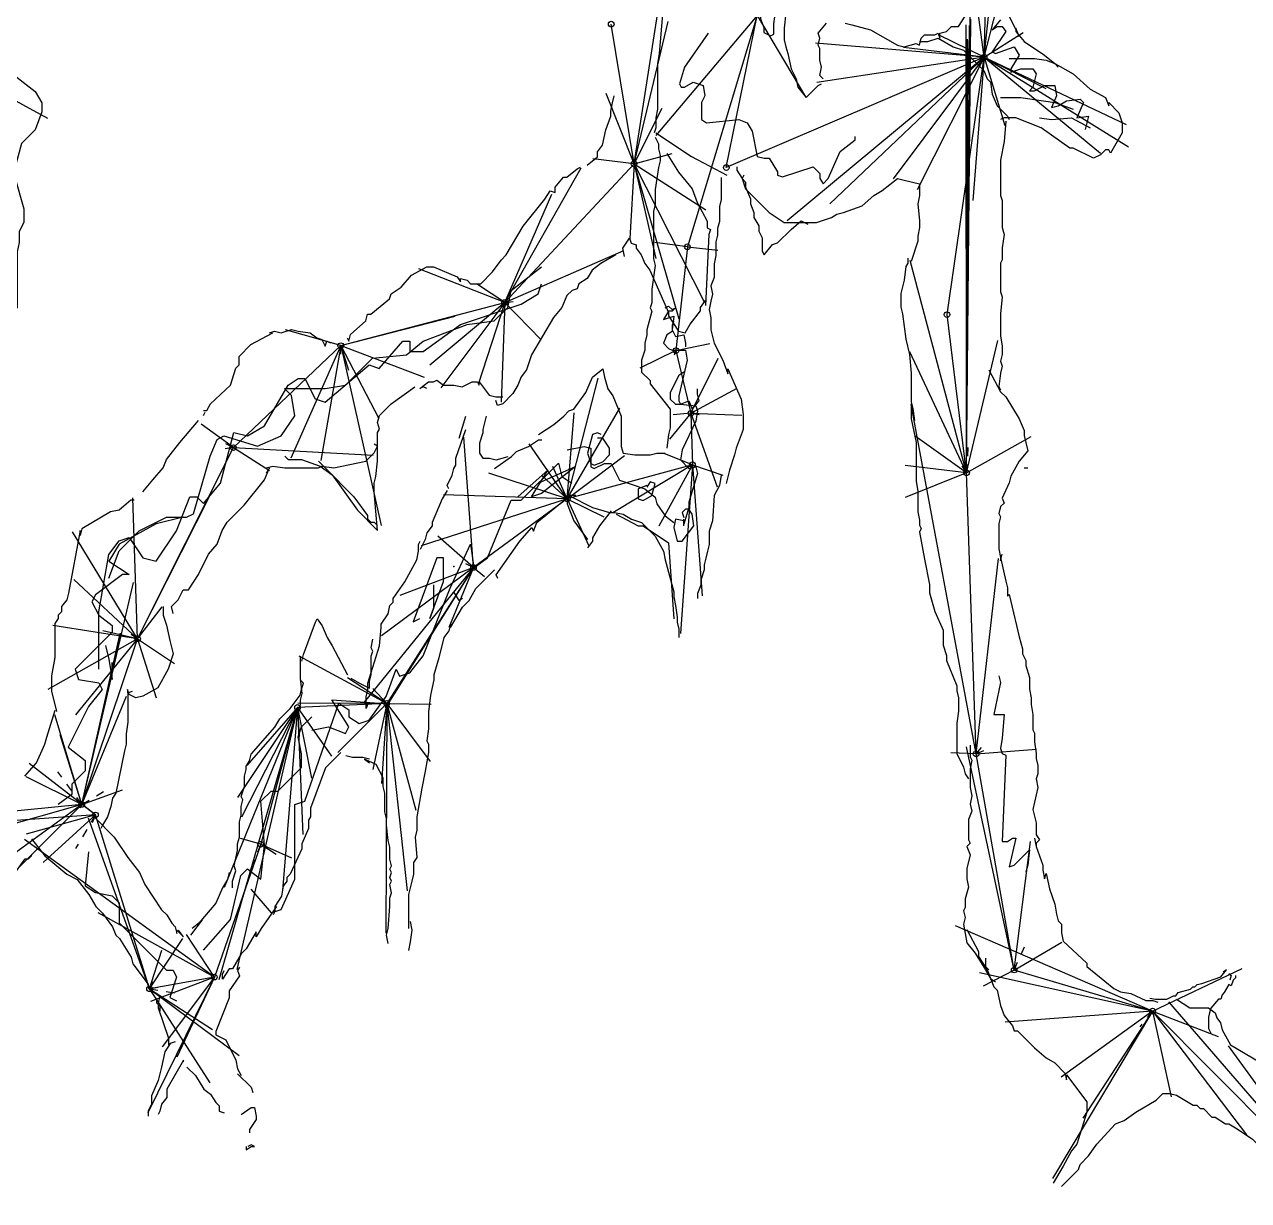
# Model space of a CAD drawing. Header units: millimetres. Extents: x -279 to 9, y -50 to 310.
# Drawn here: x -164.02 to -120.56, y 166.82 to 208.55 of the extents above; entities that cross this region are included whole.
import ezdxf

# ---------------------------------------------------------------- set-up
doc = ezdxf.new("R2010")
doc.units = ezdxf.units.MM
doc.linetypes.add('DASH', pattern=[0.6, 0.3, -0.3])

msp = doc.modelspace()

# ---------------------------------------------------------------- linework, layer by layer
at = {"layer": 'Shots', "color": 1}
for p, q in [((-138.012, 208.866), (-140.484, 200.66)), ((-139.102, 203.47), (-138.012, 208.866)), ((-142.378, 203.6), (-143.188, 208.56)), ((-129.95, 207.386), (-139.102, 203.47)), ((-131.268, 198.252), (-129.95, 207.386)), ((-146.97, 198.68), (-142.378, 203.6)), ((-140.484, 200.66), (-140.89, 196.974)), ((-152.788, 197.152), (-146.97, 198.68)), ((-130.574, 192.636), (-131.268, 198.252)), ((-156.602, 193.532), (-152.788, 197.152)), ((-140.89, 196.974), (-140.358, 194.75)), ((-140.358, 194.75), (-140.306, 192.924)), ((-160, 186.75), (-156.602, 193.532)), ((-140.306, 192.924), (-144.75, 191.714)), ((-130.234, 182.662), (-130.574, 192.636)), ((-144.75, 191.714), (-148.078, 189.282)), ((-148.078, 189.282), (-151.158, 184.456)), ((-161.984, 180.872), (-160, 186.75)), ((-154.326, 184.316), (-155.632, 179.46)), ((-151.158, 184.456), (-154.326, 184.316)), ((-128.884, 174.996), (-130.234, 182.662)), ((-161.984, 180.872), (-166.528, 180.426)), ((-161.984, 180.872), (-161.984, 180.872)), ((-161.5, 180.498), (-161.984, 180.872)), ((-159.58, 174.332), (-161.5, 180.498)), ((-155.632, 179.46), (-157.278, 174.746)), ((-157.278, 174.746), (-159.58, 174.332)), ((-123.97, 173.54), (-128.884, 174.996)), ((-117.304, 166.818), (-123.97, 173.54))]:
    msp.add_line(p, q, dxfattribs=at)
for centre in [(-143.188, 208.56), (-129.95, 207.386), (-142.378, 203.6), (-139.102, 203.47), (-140.484, 200.66), (-146.97, 198.68), (-131.268, 198.252), (-152.788, 197.152), (-140.89, 196.974), (-140.358, 194.75), (-156.602, 193.532), (-140.306, 192.924), (-130.574, 192.636), (-144.75, 191.714), (-148.078, 189.282), (-160, 186.75), (-154.326, 184.316), (-151.158, 184.456), (-130.234, 182.662), (-161.984, 180.872), (-161.984, 180.872), (-161.5, 180.498), (-155.632, 179.46), (-157.278, 174.746), (-128.884, 174.996), (-159.58, 174.332), (-123.97, 173.54)]:
    msp.add_circle(centre, 0.1, dxfattribs=at)
at = {"layer": 'Sketch', "color": 0}
for points in [[(-137.832, 210.186), (-137.832, 210.306), (-137.952, 209.886), (-137.892, 209.766), (-137.952, 209.346), (-137.892, 208.926), (-137.892, 208.746), (-137.772, 208.446), (-137.772, 208.266), (-137.532, 208.146), (-137.412, 208.206), (-137.412, 208.566), (-137.352, 208.986), (-137.352, 209.466), (-137.292, 209.826), (-137.352, 210.066), (-137.412, 210.786), (-137.652, 210.726), (-137.832, 210.546), (-137.892, 210.306), (-137.892, 209.886), (-137.952, 209.586), (-137.952, 209.646), (-137.892, 209.826)], [(-141.304, 209.258), (-141.364, 208.898), (-141.484, 207.518), (-141.544, 207.158), (-141.544, 205.538), (-141.604, 205.238), (-141.604, 204.878), (-141.664, 204.698)], [(-136.984, 208.958), (-137.044, 208.418), (-137.044, 207.998), (-136.984, 207.758), (-136.924, 207.518), (-136.804, 206.978), (-136.624, 206.618), (-136.564, 206.318), (-136.264, 205.958), (-135.844, 206.378), (-135.724, 206.438)], [(-135.664, 206.618), (-135.784, 206.738), (-135.724, 207.038), (-135.784, 207.278), (-135.784, 207.698), (-135.844, 207.818), (-135.784, 208.058), (-135.844, 208.238), (-135.544, 208.598)], [(-134.884, 208.598), (-134.644, 208.538), (-133.984, 208.358), (-133.024, 207.818), (-132.784, 207.758), (-132.364, 207.878), (-132.244, 207.818), (-132.184, 208.058), (-132.064, 208.178), (-131.704, 208.178), (-131.584, 208.238), (-131.524, 208.058), (-131.524, 208.238), (-131.284, 208.298), (-131.104, 208.478), (-130.864, 208.478), (-130.624, 208.838)], [(-129.064, 208.838), (-128.704, 208.118), (-128.824, 208.418)], [(-128.824, 208.418), (-128.824, 208.298), (-128.524, 207.938), (-127.804, 207.458), (-127.444, 207.158), (-126.784, 206.798), (-126.184, 206.258), (-125.644, 205.958), (-125.524, 205.658), (-125.524, 205.778), (-125.164, 205.418), (-125.044, 205.058), (-125.044, 204.698), (-125.464, 203.978), (-125.524, 204.098), (-125.644, 204.098), (-125.824, 203.918), (-126.064, 203.798), (-126.784, 204.158), (-126.904, 204.158), (-127.924, 204.878), (-128.824, 205.238), (-129.244, 205.238), (-129.364, 205.178)], [(-132.244, 207.938), (-131.944, 207.938), (-131.584, 208.058), (-131.044, 207.758), (-130.684, 207.638), (-129.964, 206.918), (-129.844, 206.618), (-129.724, 206.498), (-129.664, 206.078), (-129.484, 205.658), (-129.124, 205.298), (-129.064, 205.178)], [(-164.762, 207.046), (-164.762, 207.046), (-163.642, 206.166), (-163.402, 205.766), (-163.402, 205.446), (-163.642, 204.806), (-164.122, 204.326), (-164.362, 203.446), (-164.362, 203.126), (-164.042, 202.006), (-164.042, 201.526), (-164.202, 201.206), (-164.202, 200.806), (-164.282, 200.486), (-164.282, 198.486), (-164.762, 198.886), (-165.082, 199.446), (-165.802, 200.166), (-166.202, 199.686), (-166.922, 198.566), (-167.242, 198.486), (-168.042, 197.286), (-168.442, 197.046)], [(-144.04, 203.55), (-143.68, 203.85), (-143.68, 204.03), (-143.5, 204.27), (-143.38, 204.81), (-143.2, 205.29), (-143.2, 205.47), (-143.14, 205.77), (-143.08, 206.01)], [(-129.184, 205.118), (-129.244, 204.398), (-129.364, 203.738), (-129.364, 202.478), (-129.304, 202.298), (-129.304, 201.338), (-129.244, 201.098), (-129.304, 200.618), (-129.304, 200.198), (-129.364, 200.078), (-129.364, 199.058), (-129.304, 198.878), (-129.364, 198.278), (-129.364, 197.498), (-129.304, 197.138), (-129.304, 196.838), (-129.364, 196.598), (-129.304, 196.418), (-129.364, 196.178), (-129.424, 195.698), (-129.364, 195.578)], [(-141.63, 204.554), (-141.51, 204.314), (-141.51, 204.134), (-141.45, 203.894), (-141.45, 203.714), (-141.51, 203.474), (-141.63, 202.694), (-141.63, 202.154), (-141.69, 201.914), (-141.69, 200.234), (-141.63, 199.994), (-141.75, 199.154), (-141.75, 198.674), (-141.81, 198.494), (-141.75, 198.374), (-141.93, 197.714), (-141.93, 197.534), (-141.99, 197.234), (-141.99, 196.994), (-142.11, 196.634), (-142.11, 196.214), (-141.81, 195.914), (-141.81, 195.794), (-141.09, 194.894), (-141.09, 194.234), (-141.15, 193.994), (-141.21, 193.514)], [(-141.22, 203.97), (-140.8, 203.31), (-140.32, 202.71), (-140.14, 202.23), (-139.78, 201.57), (-139.78, 201.33), (-139.66, 201.27), (-139.72, 201.09), (-139.84, 198.57)], [(-152.56, 197.43), (-152.5, 197.31), (-152.44, 197.55), (-151.9, 198.03), (-151.84, 198.27), (-151.72, 198.27), (-151.06, 198.81), (-151, 198.99), (-150.64, 199.23), (-150.28, 199.65), (-149.74, 199.95), (-149.5, 199.95), (-148.66, 199.59), (-148.54, 199.41), (-148.54, 199.53), (-148.3, 199.47), (-148.18, 199.35), (-147.82, 199.35), (-147.4, 199.77), (-147.1, 200.19), (-146.92, 200.37), (-146.32, 201.39), (-145.54, 202.35), (-145.36, 202.65), (-145.18, 202.59), (-145.18, 202.77), (-144.88, 203.13), (-144.76, 203.13), (-144.4, 203.43), (-144.28, 203.49)], [(-138.724, 203.498), (-138.724, 203.378), (-138.544, 203.078), (-138.424, 202.718), (-137.584, 201.878), (-137.044, 201.518), (-135.904, 201.518), (-135.364, 201.698), (-135.184, 201.818), (-134.944, 201.878), (-134.284, 202.118), (-133.864, 202.478), (-133.564, 202.658), (-133.024, 203.078), (-132.784, 203.018), (-132.244, 202.898), (-132.244, 202.478), (-132.304, 202.178), (-132.244, 201.578), (-132.244, 201.338), (-132.304, 201.038), (-132.304, 200.858), (-132.544, 200.138)], [(-139.29, 203.114), (-139.29, 202.334), (-139.35, 202.094), (-139.35, 201.554), (-139.41, 201.314), (-139.41, 201.074), (-139.47, 200.834), (-139.47, 200.354), (-139.53, 200.054), (-139.53, 199.574), (-139.65, 199.274), (-139.59, 198.974), (-139.65, 198.734), (-139.71, 198.434), (-139.65, 198.134), (-139.65, 197.714), (-139.59, 197.474), (-139.53, 197.234), (-139.23, 196.634), (-139.05, 196.154), (-139.05, 196.334), (-138.57, 195.254), (-138.51, 194.714), (-138.51, 194.174), (-138.75, 193.514), (-138.81, 193.274), (-138.99, 192.734), (-139.05, 192.494), (-139.11, 192.254)], [(-138.484, 203.198), (-138.544, 203.078), (-138.424, 202.958), (-138.424, 202.778), (-138.244, 202.358), (-138.244, 202.178), (-138.124, 201.878), (-138.124, 201.698), (-137.944, 201.398), (-137.944, 201.218), (-137.824, 200.978), (-137.824, 200.498), (-137.764, 200.378), (-137.464, 200.738), (-137.284, 200.798), (-136.804, 201.278), (-136.444, 201.578), (-136.204, 201.458)], [(-142.72, 200.31), (-142.78, 200.61), (-142.54, 200.97), (-142.48, 200.79), (-142.3, 200.73), (-142.3, 200.61), (-142.12, 200.37), (-142, 200.07), (-141.82, 199.83), (-141.16, 198.33), (-141.16, 198.21), (-140.8, 197.67), (-140.56, 197.61), (-140.38, 197.91), (-140.02, 198.39), (-140.02, 198.51), (-139.84, 198.75)], [(-143.02, 200.37), (-143.56, 200.07), (-143.86, 199.83), (-144.04, 199.53), (-144.34, 199.35), (-144.4, 199.17), (-144.58, 199.11), (-144.76, 198.93), (-144.94, 198.51), (-145.24, 198.15), (-146.02, 196.83), (-146.2, 196.29), (-146.38, 196.05), (-146.5, 195.75), (-146.68, 195.45), (-147.04, 195.09), (-147.22, 195.03), (-147.28, 195.21)], [(-132.664, 200.258), (-132.664, 200.078), (-132.724, 199.958), (-132.784, 199.478), (-132.904, 198.998), (-132.904, 198.518), (-132.844, 198.278), (-132.724, 197.378), (-132.604, 196.838), (-132.544, 196.178), (-132.544, 195.158), (-132.484, 194.918), (-132.424, 194.498)], [(-155.32, 197.61), (-155.14, 197.67), (-154.9, 197.61), (-154.54, 197.73), (-154.3, 197.67), (-153.88, 197.61), (-153.64, 197.43), (-153.46, 197.37), (-153.34, 197.13), (-153.28, 197.31), (-153.16, 197.25)], [(-157.66, 194.85), (-157.54, 194.85), (-157.42, 195.09), (-156.7, 195.75), (-156.52, 196.35), (-156.4, 196.47), (-156.4, 196.77), (-155.98, 197.19), (-155.2, 197.61)], [(-145.77, 193.994), (-145.23, 194.354), (-144.87, 194.654), (-144.69, 194.834), (-144.51, 194.894), (-144.09, 195.494), (-143.85, 196.034), (-143.49, 196.334), (-143.43, 196.034), (-143.31, 195.614), (-143.13, 195.374), (-142.83, 194.654), (-142.83, 193.574), (-142.77, 193.334), (-142.35, 193.274), (-141.81, 193.274), (-141.57, 193.334), (-141.27, 193.334)], [(-129.784, 196.298), (-129.364, 195.518), (-129.184, 195.338), (-128.704, 194.558), (-128.524, 194.138), (-128.524, 193.958), (-128.464, 193.718), (-128.404, 193.418), (-128.704, 193.058), (-129.004, 192.518), (-129.064, 192.278), (-129.304, 191.738), (-129.244, 191.558), (-129.364, 191.438), (-129.424, 191.198), (-129.364, 191.078), (-129.424, 190.838), (-129.424, 189.938), (-129.364, 189.638), (-129.364, 189.518), (-129.304, 189.758)], [(-154.78, 193.23), (-154.66, 193.11), (-154.18, 193.11), (-153.52, 192.87), (-153.1, 192.57), (-152.2, 191.31), (-151.48, 190.59), (-151.6, 191.97), (-151.6, 192.27), (-151.54, 192.51), (-151.48, 193.05), (-151.48, 194.07), (-151.42, 194.19), (-151.48, 194.43), (-151.42, 194.67), (-151, 195.09), (-150.16, 195.69)], [(-149.74, 195.63), (-149.86, 195.69), (-149.98, 195.63), (-149.68, 195.87), (-149.5, 195.87), (-149.38, 195.93), (-149.14, 195.75), (-148.78, 195.75), (-148.48, 195.69), (-148.12, 195.87), (-147.94, 195.87), (-147.88, 195.75), (-147.88, 195.87), (-147.52, 195.39), (-147.28, 195.33), (-147.04, 195.33)], [(-157.66, 194.67), (-157.6, 194.79)], [(-132.544, 195.098), (-132.544, 194.558), (-132.364, 193.718), (-132.364, 192.338), (-132.304, 191.978), (-132.304, 191.258), (-132.244, 190.958), (-132.244, 190.778), (-132.184, 190.658), (-132.244, 190.538), (-132.064, 189.578), (-131.884, 188.678), (-131.884, 188.378), (-131.704, 187.718), (-131.404, 187.058), (-131.404, 186.518), (-131.284, 186.158), (-131.284, 185.978), (-130.924, 185.078), (-130.924, 184.898), (-130.864, 184.658), (-130.864, 184.178), (-130.924, 183.758), (-130.924, 182.678), (-130.684, 182.198), (-130.624, 181.958), (-130.504, 181.778)], [(-159.82, 191.97), (-159.46, 192.39), (-159.1, 192.81), (-158.98, 193.11), (-158.5, 193.71), (-157.84, 194.49)], [(-148.59, 193.874), (-148.35, 194.654)], [(-147.63, 194.654), (-147.75, 194.174), (-147.75, 194.054), (-147.87, 193.694), (-147.87, 193.334), (-147.75, 193.154), (-147.51, 193.154), (-147.27, 193.094), (-146.85, 193.214)], [(-148.95, 192.074), (-149.01, 192.194), (-148.83, 192.554), (-148.77, 192.794), (-148.71, 192.914), (-148.71, 193.154), (-148.35, 194.174)], [(-147.33, 192.794), (-146.73, 193.214), (-146.55, 193.394), (-146.13, 193.574), (-145.77, 193.814), (-145.65, 193.814)], [(-155.44, 192.81), (-155.2, 192.87), (-154.78, 192.81), (-153.58, 192.81), (-153.46, 192.87), (-153.04, 192.81), (-151.9, 193.05), (-151.6, 193.35), (-151.48, 193.59), (-151.6, 193.65)], [(-153.58, 193.05), (-153.34, 192.81), (-152.32, 191.79), (-151.84, 191.13), (-151.84, 191.01), (-151.72, 190.89), (-151.6, 190.89), (-151.48, 190.77)], [(-158.74, 187.65), (-158.8, 187.89), (-158.56, 188.13), (-158.38, 188.49), (-158.2, 188.49), (-157.84, 189.03), (-157.48, 189.75), (-157.18, 190.11), (-157, 190.59), (-156.82, 190.89), (-156.22, 191.49), (-155.5, 192.39), (-155.32, 192.81), (-155.44, 192.63)], [(-139.29, 192.554), (-139.35, 192.194), (-139.53, 191.834), (-139.59, 190.934), (-139.71, 190.574), (-139.71, 190.094), (-139.77, 189.854), (-139.83, 189.614), (-139.89, 189.374), (-139.89, 189.194), (-140.01, 188.834), (-140.01, 188.654), (-140.13, 188.354), (-140.13, 188.174)], [(-128.524, 192.818), (-128.404, 192.818)], [(-160.12, 191.67), (-160.24, 191.67), (-160.66, 191.31), (-160.96, 191.25), (-161.98, 190.65), (-162.04, 190.41), (-162.04, 190.59), (-162.46, 188.37), (-162.52, 188.13), (-162.7, 187.89), (-162.7, 187.71), (-162.82, 187.59), (-162.82, 187.47), (-162.94, 187.29), (-162.94, 186.09), (-163.06, 185.43), (-163.06, 184.89), (-162.88, 184.17)], [(-149.01, 192.014), (-149.19, 191.714), (-149.55, 190.874), (-149.55, 190.754), (-149.73, 190.514), (-149.79, 190.274), (-149.97, 189.914)], [(-147.21, 188.894), (-147.27, 189.014), (-146.43, 190.214), (-146.01, 190.694), (-145.95, 190.574), (-145.83, 190.874), (-144.87, 191.654)], [(-144.75, 191.714), (-144.75, 191.534), (-144.51, 190.934), (-144.03, 190.274)], [(-144.45, 191.834), (-144.69, 191.834), (-143.85, 191.414), (-143.25, 191.234), (-143.07, 191.234), (-142.77, 191.174), (-142.47, 190.994), (-142.11, 190.874), (-141.63, 190.394), (-141.33, 189.854), (-141.27, 189.554), (-140.97, 188.414), (-140.97, 188.234), (-140.91, 187.934), (-140.85, 187.514), (-140.85, 187.334), (-140.79, 187.094), (-140.79, 186.794)], [(-143.19, 191.294), (-143.61, 190.754), (-143.85, 190.334), (-143.85, 190.214), (-144.03, 189.974)], [(-143.01, 191.174), (-142.23, 190.754), (-142.05, 190.754), (-141.15, 190.154), (-140.97, 187.454)], [(-151.83, 184.454), (-151.89, 184.274), (-151.89, 184.694), (-151.83, 184.934), (-151.83, 185.174), (-151.41, 186.494), (-151.35, 187.154), (-151.35, 187.274), (-151.11, 187.634), (-151.05, 187.934), (-150.93, 188.054), (-150.93, 188.174), (-150.51, 188.774), (-150.09, 189.554), (-150.03, 189.854), (-150.03, 190.094), (-149.97, 190.214)], [(-129.364, 189.638), (-129.184, 188.798), (-129.124, 188.558), (-129.124, 188.258), (-129.064, 188.318), (-129.004, 188.078), (-128.704, 186.818), (-128.584, 186.398), (-128.584, 186.218), (-128.464, 185.978), (-128.464, 185.798), (-128.344, 185.378), (-128.344, 184.958), (-128.284, 184.658), (-128.284, 184.418), (-128.224, 184.058), (-128.224, 183.518), (-128.164, 183.398), (-128.164, 183.098), (-128.104, 182.678), (-128.104, 182.498), (-128.044, 182.258), (-128.044, 181.958), (-128.104, 181.778), (-128.044, 181.478), (-128.224, 180.698), (-128.104, 180.218), (-128.104, 179.798), (-127.984, 179.618), (-128.104, 179.498), (-128.104, 179.378)], [(-148.89, 187.154), (-148.47, 187.874), (-148.23, 188.114), (-147.99, 188.534), (-147.33, 189.194)], [(-148.47, 188.174), (-148.59, 188.114), (-148.77, 188.414)], [(-159.1, 187.89), (-159.1, 187.59), (-158.98, 187.23), (-158.86, 186.69), (-158.8, 186.45), (-158.74, 186.21), (-158.92, 185.67), (-159.28, 185.01), (-159.82, 184.71), (-160.06, 184.65), (-160.3, 184.77), (-160.36, 184.95), (-160.36, 184.83), (-160.18, 184.89)], [(-154.17, 185.954), (-154.11, 186.194), (-153.69, 187.334), (-153.63, 187.454), (-153.45, 187.214), (-153.27, 186.794), (-153.09, 186.494), (-152.55, 185.474)], [(-148.89, 187.274), (-148.95, 187.034), (-149.13, 186.794), (-149.31, 186.074), (-149.49, 185.474), (-149.49, 185.294), (-149.61, 184.754), (-149.67, 184.154), (-149.67, 183.554), (-149.73, 183.134), (-149.67, 183.014), (-149.67, 182.714), (-149.79, 182.054), (-149.91, 181.454), (-150.09, 180.434), (-150.09, 179.954), (-150.15, 179.714), (-150.09, 178.994), (-150.21, 178.814), (-150.21, 178.394), (-150.27, 178.154), (-150.39, 177.674), (-150.39, 176.474)], [(-152.43, 185.354), (-152.13, 185.174), (-151.77, 184.994), (-151.77, 185.234), (-151.71, 185.474), (-151.71, 186.134), (-151.65, 186.314), (-151.71, 186.434), (-151.65, 186.734)], [(-154.23, 186.134), (-154.23, 185.354), (-154.17, 184.814), (-154.23, 184.574), (-154.23, 184.394), (-154.29, 184.274)], [(-156.63, 177.914), (-156.63, 178.154), (-156.51, 178.514), (-156.57, 178.694), (-156.45, 179.234), (-156.45, 179.474), (-156.39, 179.714), (-156.39, 180.254), (-156.33, 180.494), (-156.33, 180.794), (-156.27, 181.034), (-156.33, 181.154), (-156.21, 181.514), (-156.21, 181.874), (-156.15, 182.114), (-156.15, 182.234), (-156.03, 182.414), (-155.97, 182.654), (-155.13, 183.614), (-154.95, 183.914), (-154.59, 184.274), (-154.23, 184.754), (-154.17, 184.994), (-154.11, 185.174), (-154.23, 185.294)], [(-160.35, 184.874), (-160.35, 183.794), (-160.41, 183.374), (-160.41, 183.014), (-160.47, 182.774), (-160.77, 181.274), (-160.89, 181.094), (-160.95, 180.794), (-161.07, 180.434), (-161.25, 180.134), (-161.31, 180.014)], [(-164.01, 181.874), (-163.59, 182.354), (-163.59, 182.354), (-163.29, 183.014), (-163.23, 183.254), (-162.93, 184.214)], [(-130.444, 182.978), (-130.444, 182.558), (-130.384, 182.438), (-130.444, 182.138), (-130.444, 181.478), (-130.384, 181.178), (-130.444, 180.878), (-130.384, 180.638), (-130.504, 180.338), (-130.504, 179.618), (-130.444, 179.498), (-130.564, 179.378), (-130.444, 179.078), (-130.564, 178.598), (-130.564, 178.238), (-130.504, 177.938), (-130.624, 177.518), (-130.624, 177.218), (-130.684, 177.098), (-130.624, 176.858), (-130.684, 176.618), (-130.564, 175.958), (-130.264, 175.598), (-129.904, 174.998), (-129.724, 174.698), (-129.544, 174.578)], [(-152.79, 182.714), (-153.33, 182.174), (-153.87, 180.734), (-153.87, 180.434), (-153.93, 180.314), (-153.93, 180.014), (-154.17, 179.474), (-154.17, 179.294), (-154.59, 178.394), (-154.71, 178.274), (-154.71, 178.154), (-154.83, 177.974), (-154.89, 177.614), (-155.13, 177.254), (-155.13, 177.074), (-155.19, 176.954)], [(-151.77, 182.474), (-152.01, 182.534), (-152.37, 182.534), (-152.61, 182.594)], [(-151.11, 175.934), (-151.17, 176.234), (-151.11, 176.474), (-151.05, 177.254), (-151.05, 177.554), (-150.99, 177.734), (-151.05, 178.034), (-150.99, 178.154), (-151.05, 178.274), (-150.99, 178.454), (-151.05, 178.574), (-150.99, 178.694), (-151.05, 178.934), (-151.05, 179.354), (-151.11, 179.594), (-151.17, 180.134), (-151.17, 180.374), (-151.23, 180.614), (-151.23, 181.274), (-151.29, 181.514), (-151.29, 181.814), (-151.53, 182.294), (-151.95, 182.474), (-151.77, 182.354)], [(-161.55, 180.434), (-160.83, 179.714), (-160.35, 178.994), (-159.93, 178.454), (-159.75, 178.034), (-159.15, 177.134), (-158.97, 176.954), (-158.79, 176.654), (-158.67, 176.534), (-158.61, 176.294), (-158.61, 176.414), (-158.37, 176.174), (-158.55, 176.414)], [(-163.77, 179.654), (-163.29, 179.054), (-162.51, 178.394), (-162.15, 178.214), (-161.73, 177.674), (-161.49, 177.254), (-161.25, 177.014), (-160.89, 176.534), (-160.77, 176.234), (-160.65, 176.114), (-160.65, 176.114), (-160.23, 175.454), (-160.17, 175.214), (-159.63, 174.494), (-159.63, 174.374), (-159.33, 173.954), (-159.33, 173.834), (-159.21, 173.714), (-159.21, 173.534)], [(-128.164, 179.678), (-128.164, 179.678), (-128.104, 179.378), (-127.864, 178.718), (-127.864, 178.538), (-127.804, 178.238), (-127.744, 178.418), (-127.624, 177.878), (-127.444, 177.338), (-127.384, 176.978), (-127.324, 176.738), (-127.204, 176.618), (-127.204, 176.318), (-127.144, 176.018), (-126.304, 175.238), (-126.304, 175.118), (-125.344, 174.338), (-125.104, 174.218), (-124.744, 174.158), (-124.204, 173.918), (-123.964, 173.918), (-123.784, 173.858)], [(-166.818, 173.6), (-166.758, 173.96), (-166.638, 174.2), (-166.638, 174.44), (-166.218, 175.64), (-166.038, 176), (-166.038, 176.12), (-165.858, 176.36), (-165.558, 176.96), (-165.438, 177.08), (-165.438, 177.2), (-164.718, 178.1), (-164.298, 178.52), (-163.998, 178.94), (-163.878, 178.94), (-163.758, 179.06)], [(-156.75, 178.454), (-156.81, 178.214), (-156.99, 177.914), (-157.23, 177.374), (-157.83, 176.654), (-158.07, 176.474)], [(-155.07, 177.254), (-155.61, 176.474), (-155.79, 176.174), (-155.79, 176.354), (-156.15, 175.754), (-156.33, 175.574), (-156.63, 175.034), (-156.75, 175.034), (-156.99, 174.674), (-156.99, 174.854), (-156.93, 174.974)], [(-157.71, 176.774), (-158.13, 176.234)], [(-150.33, 176.714), (-150.27, 176.414), (-150.33, 175.994), (-150.39, 175.694)], [(-130.564, 176.438), (-130.144, 175.658), (-130.144, 175.478), (-129.844, 174.998), (-129.604, 174.398), (-129.484, 174.278), (-129.364, 173.738), (-129.244, 173.378), (-128.944, 173.018), (-128.884, 172.838), (-128.764, 172.838), (-128.164, 172.238), (-127.744, 171.878), (-127.444, 171.698), (-127.084, 171.338), (-127.024, 171.098), (-127.024, 171.278), (-126.304, 170.318), (-126.304, 169.958), (-126.664, 168.818), (-126.844, 168.578), (-127.144, 168.038), (-127.504, 167.438)], [(-129.904, 175.418), (-129.904, 175.118), (-129.784, 174.998)], [(-156.39, 175.094), (-156.45, 174.974), (-156.39, 174.794), (-156.75, 174.254), (-156.75, 174.014), (-157.23, 172.814), (-157.23, 172.694), (-156.87, 172.514), (-156.51, 171.794), (-156.45, 171.494), (-156.33, 171.254)], [(-124.064, 173.998), (-123.864, 173.958), (-123.464, 173.958), (-123.224, 174.078), (-123.144, 174.078), (-123.064, 174.198), (-122.624, 174.318), (-122.544, 174.398), (-122.464, 174.398), (-122.384, 174.478), (-122.224, 174.518), (-121.544, 174.758), (-121.344, 174.998), (-121.464, 174.918)], [(-121.024, 174.798), (-121.024, 174.718), (-121.104, 174.638), (-121.184, 174.438), (-121.264, 174.478), (-121.424, 174.198), (-121.504, 174.118), (-121.544, 173.958), (-121.624, 173.958), (-121.904, 173.638), (-121.944, 173.478), (-121.984, 173.318), (-121.984, 172.918), (-121.904, 172.758)], [(-121.264, 174.878), (-121.184, 174.798), (-121.224, 174.638)], [(-159.21, 174.074), (-159.27, 173.834), (-159.27, 173.654), (-158.91, 172.574), (-158.91, 172.334)], [(-123.124, 173.958), (-122.644, 173.658), (-121.984, 173.658), (-121.744, 173.478), (-121.684, 173.298), (-121.684, 173.298), (-121.564, 173.118), (-121.504, 172.878), (-121.204, 172.338), (-119.584, 171.378)], [(-158.67, 172.454), (-158.85, 172.394), (-159.03, 172.094), (-159.15, 171.554), (-159.21, 171.314), (-159.27, 171.074), (-159.51, 170.534), (-159.51, 170.234), (-159.63, 169.994), (-159.63, 169.814)], [(-158.37, 171.734), (-158.37, 171.794), (-158.97, 170.774), (-158.97, 170.474), (-159.15, 170.234), (-159.21, 169.994), (-159.27, 169.874)], [(-158.25, 171.554), (-157.95, 171.254), (-157.65, 170.774), (-157.41, 170.594), (-157.23, 170.294), (-157.11, 170.174), (-157.11, 169.994), (-156.93, 169.934)], [(-156.45, 171.314), (-155.97, 170.834), (-155.91, 170.654)], [(-127.204, 167.318), (-126.604, 167.918), (-126.544, 168.098), (-126.244, 168.398), (-125.944, 168.818), (-125.284, 169.538), (-124.984, 169.658), (-124.564, 169.958), (-123.844, 170.378), (-123.604, 170.618), (-123.364, 170.618), (-123.124, 170.558), (-122.524, 170.198), (-122.404, 170.198), (-122.284, 170.078), (-122.164, 170.078), (-121.864, 169.778), (-121.744, 169.778), (-121.384, 169.538), (-121.264, 169.538), (-120.964, 169.358), (-120.424, 168.998), (-120.184, 168.758)], [(-156.33, 169.874), (-155.97, 170.114), (-155.85, 170.114), (-155.79, 169.814), (-155.79, 169.694), (-156.03, 169.334), (-156.03, 169.214)], [(-156.15, 168.734), (-156.15, 168.614), (-155.97, 168.734), (-155.85, 168.734), (-155.97, 168.794), (-156.09, 168.734)]]:
    msp.add_lwpolyline(points, dxfattribs=at)
at = {"layer": 'Sketch', "color": 30}
for points in [[(-129.364, 208.718), (-129.664, 208.358), (-129.484, 208.478), (-129.304, 208.478), (-129.184, 208.298), (-129.664, 207.578), (-129.544, 207.518), (-128.884, 207.758), (-128.704, 207.458), (-129.004, 206.978), (-129.004, 206.858), (-128.644, 206.978), (-128.224, 206.978), (-128.104, 206.798), (-128.224, 206.318), (-128.344, 206.198), (-128.164, 206.198), (-127.804, 206.378), (-127.444, 206.378), (-127.384, 206.018), (-127.564, 205.598), (-127.324, 205.658), (-127.024, 205.838), (-126.544, 205.898), (-126.424, 205.778), (-126.664, 205.238), (-126.244, 205.298), (-126.364, 204.818)], [(-129.064, 207.338), (-128.164, 207.338), (-127.744, 207.278), (-127.444, 207.158), (-127.324, 207.038)], [(-129.364, 205.958), (-128.644, 205.958), (-127.444, 205.778), (-126.784, 205.538)], [(-127.984, 205.238), (-127.564, 205.178), (-126.844, 205.238), (-126.184, 204.878)], [(-161.022, 188.906), (-160.662, 189.866), (-159.942, 190.586), (-158.982, 191.066), (-158.262, 191.066), (-158.022, 191.186), (-157.422, 193.226), (-157.182, 193.826), (-156.942, 193.946), (-155.742, 193.586), (-154.902, 193.946), (-154.422, 194.666), (-154.542, 195.386), (-154.782, 195.626), (-153.342, 195.626), (-152.622, 195.746), (-151.662, 196.706), (-150.462, 196.826), (-149.862, 197.306), (-148.302, 197.906), (-147.342, 198.026), (-146.862, 198.506), (-146.742, 199.106), (-145.662, 199.946)], [(-140.97, 198.014), (-141.03, 197.894), (-141.03, 197.654), (-141.21, 197.534), (-141.33, 197.234), (-141.15, 197.054), (-141.03, 196.994), (-140.55, 196.994), (-140.49, 196.634), (-140.79, 195.374), (-140.79, 195.194), (-140.73, 195.074), (-140.19, 195.014), (-140.13, 194.834), (-140.19, 194.474), (-140.67, 193.454), (-140.73, 193.094), (-140.43, 192.794), (-140.19, 192.854), (-140.13, 192.614), (-140.43, 191.594), (-140.43, 191.414), (-140.61, 190.814), (-140.61, 190.994)], [(-144.75, 193.454), (-144.15, 193.574), (-143.91, 193.514), (-143.91, 192.854), (-143.79, 192.794), (-143.43, 192.974), (-143.19, 192.974), (-142.89, 192.374), (-141.99, 192.074), (-141.63, 191.774), (-141.57, 191.534), (-141.27, 191.114), (-140.97, 190.874), (-140.97, 190.874)], [(-145.782, 192.266), (-144.462, 192.866), (-145.662, 191.906), (-146.022, 191.786), (-145.422, 192.746), (-146.502, 191.786)], [(-158.382, 191.066), (-159.342, 190.826), (-160.662, 190.106), (-161.022, 189.506), (-160.302, 189.026), (-160.542, 189.026), (-161.502, 188.306), (-161.622, 188.066), (-161.382, 187.586), (-160.902, 187.226), (-160.902, 186.986), (-162.222, 185.666), (-162.102, 185.306), (-161.382, 185.186), (-161.262, 184.946), (-161.742, 184.346), (-162.462, 182.906), (-161.862, 182.426), (-161.862, 182.066), (-162.342, 181.586), (-162.342, 181.226), (-162.822, 180.866)], [(-149.502, 188.666), (-149.502, 187.826), (-149.622, 187.466), (-149.142, 188.786), (-149.142, 189.626), (-149.382, 189.626), (-150.222, 187.346), (-149.982, 187.466)], [(-161.142, 186.506), (-161.022, 186.026), (-160.902, 185.306), (-160.902, 185.906)], [(-153.822, 183.506), (-153.222, 183.626), (-152.622, 183.386), (-152.502, 183.626), (-153.102, 184.586), (-151.422, 184.466)], [(-157.662, 175.706), (-156.702, 176.786), (-156.342, 178.346), (-156.102, 178.586), (-155.622, 178.226), (-155.502, 179.426), (-155.622, 180.986), (-155.262, 181.346), (-155.022, 181.346), (-154.182, 182.186), (-154.182, 182.666), (-154.302, 183.266), (-154.182, 183.626), (-153.822, 183.986)], [(-161.742, 179.186), (-161.862, 177.986), (-161.502, 177.746), (-160.902, 177.626), (-160.662, 177.386), (-160.662, 176.666), (-158.982, 174.986), (-158.742, 174.986), (-158.622, 174.746), (-158.862, 174.026), (-158.622, 173.906)]]:
    msp.add_lwpolyline(points, dxfattribs=at)
at = {"layer": 'Sketch', "color": 5}
for points in [[(-139.744, 208.238), (-140.584, 207.038), (-140.764, 206.438), (-140.704, 206.318), (-140.584, 206.318), (-140.284, 206.498), (-139.924, 206.378), (-139.864, 206.018), (-139.984, 205.778), (-139.984, 205.178), (-139.804, 205.058), (-138.664, 205.178), (-138.364, 205.058), (-138.184, 204.758), (-138.004, 203.858), (-137.764, 203.798), (-137.584, 203.798), (-137.284, 203.318), (-137.284, 203.198), (-137.104, 203.138), (-136.024, 203.498), (-135.784, 203.258), (-135.784, 203.078), (-135.664, 202.898), (-135.484, 203.078), (-135.064, 204.038), (-134.524, 204.458), (-134.524, 204.578)], [(-129.424, 185.438), (-129.364, 185.198), (-129.604, 184.058), (-129.244, 184.058), (-129.304, 183.218), (-129.364, 182.858), (-129.304, 182.678), (-129.184, 182.618), (-129.304, 179.558), (-129.124, 179.558), (-128.944, 179.678), (-128.824, 179.678), (-129.064, 178.658), (-128.884, 178.718), (-128.344, 179.258), (-128.404, 178.718), (-128.464, 178.478)]]:
    msp.add_lwpolyline(points, dxfattribs=at)
at = {"layer": 'Sketch', "color": 9}
for points in [[(-141.604, 204.698), (-140.344, 203.858), (-139.084, 203.198)], [(-161.382, 185.666), (-161.382, 187.706), (-161.022, 189.746), (-160.662, 190.226), (-160.302, 190.346), (-159.822, 189.626), (-159.342, 189.506), (-158.622, 190.586), (-158.142, 191.786), (-157.902, 191.786), (-157.662, 191.546), (-157.062, 192.266), (-156.582, 194.066), (-156.102, 193.946), (-155.502, 194.306), (-154.662, 195.746), (-154.302, 195.986), (-154.062, 195.986), (-153.702, 195.266), (-153.342, 195.146), (-151.782, 196.466), (-151.422, 196.346), (-150.582, 197.306), (-150.342, 197.306), (-150.342, 196.946), (-149.862, 196.946), (-148.542, 197.906), (-146.382, 198.626), (-145.782, 198.986), (-145.662, 199.346)], [(-141.27, 198.494), (-141.15, 198.554), (-141.03, 198.434), (-140.91, 198.494), (-141.03, 198.374), (-141.15, 198.374), (-141.33, 198.074), (-140.97, 198.194), (-141.03, 197.714), (-140.91, 197.474), (-140.61, 197.534), (-140.55, 197.234), (-140.55, 197.114)], [(-140.61, 196.214), (-140.79, 196.094), (-141.09, 195.494), (-141.09, 195.254), (-140.91, 195.074), (-140.73, 195.074), (-140.43, 195.194), (-140.31, 194.894), (-140.07, 195.194), (-140.13, 195.434), (-140.13, 195.614)], [(-143.55, 193.994), (-143.67, 194.054), (-143.85, 193.994), (-144.03, 193.334), (-143.91, 192.974), (-143.79, 192.914), (-143.49, 193.034), (-143.25, 193.274), (-143.25, 193.514), (-143.49, 193.874), (-143.67, 193.874)], [(-155.982, 177.866), (-155.262, 177.026), (-154.902, 177.146), (-154.422, 178.226), (-154.422, 180.866), (-154.062, 180.986), (-152.862, 184.466), (-152.502, 184.226), (-152.502, 183.986), (-152.142, 183.746), (-151.782, 183.866), (-151.182, 184.706), (-150.822, 185.666), (-150.702, 185.426), (-150.342, 185.546), (-149.862, 186.146), (-148.902, 188.546), (-148.182, 190.106), (-148.062, 189.266), (-147.582, 189.626), (-146.742, 191.666), (-146.382, 191.666), (-145.062, 192.986), (-144.942, 192.506), (-144.582, 192.266)], [(-141.93, 192.194), (-142.23, 192.074), (-142.23, 191.714), (-142.05, 191.654), (-141.75, 191.834), (-141.63, 192.254), (-141.81, 192.314), (-141.93, 192.134)], [(-140.61, 190.754), (-140.61, 190.934), (-140.91, 190.994), (-140.97, 190.694), (-140.85, 190.214), (-140.67, 190.214), (-140.25, 190.754), (-140.31, 191.174), (-140.43, 191.354), (-140.55, 191.354), (-140.67, 191.234), (-140.61, 191.054)]]:
    msp.add_lwpolyline(points, dxfattribs=at)
at = {"layer": 'Sketch', "color": 0}
msp.add_point((-148.77, 189.314), dxfattribs=at)
at = {"layer": 'XSect', "color": 1}
for p, q in [((-142.378, 203.6), (-140.906, 212.932)), ((-129.95, 207.386), (-129.484, 211.85)), ((-129.95, 207.386), (-128.992, 211.088)), ((-129.95, 207.386), (-129.852, 210.736)), ((-129.95, 207.386), (-130.28, 209.87)), ((-142.378, 203.6), (-141.172, 208.658)), ((-138.012, 208.866), (-141.61, 204.612)), ((-138.012, 208.866), (-136.294, 205.986)), ((-130.574, 192.636), (-130.442, 208.802)), ((-130.574, 192.636), (-130.424, 208.74)), ((-129.95, 207.386), (-131.568, 208.176)), ((-130.574, 192.636), (-130.584, 208.534)), ((-130.574, 192.636), (-130.466, 208.506)), ((-129.95, 207.386), (-128.562, 208.266)), ((-129.95, 207.386), (-135.936, 207.886)), ((-129.95, 207.386), (-132.808, 207.73)), ((-130.574, 192.636), (-130.538, 208.026)), ((-130.574, 192.636), (-130.524, 207.98)), ((-130.574, 192.636), (-130.446, 207.946)), ((-129.95, 207.386), (-136.942, 201.582)), ((-129.95, 207.386), (-135.884, 206.492)), ((-129.95, 207.386), (-135.428, 202.182)), ((-129.95, 207.386), (-133.178, 203.076)), ((-129.95, 207.386), (-132.324, 202.686)), ((-129.95, 207.386), (-130.354, 202.298)), ((-129.95, 207.386), (-129.216, 204.96)), ((-129.95, 207.386), (-125.816, 203.978)), ((-129.95, 207.386), (-124.828, 204.206)), ((-129.95, 207.386), (-124.908, 205)), ((-129.95, 207.386), (-127.764, 206.27)), ((-166.508, 207.03), (-163.2, 205.222)), ((-142.378, 203.6), (-143.366, 206.098)), ((-142.378, 203.6), (-141.382, 205.578)), ((-142.378, 203.6), (-141.022, 203.97)), ((-146.97, 198.68), (-144.254, 203.458)), ((-142.378, 203.6), (-143.84, 203.784)), ((-142.378, 203.6), (-142.53, 200.948)), ((-142.378, 203.6), (-139.826, 201.976)), ((-142.378, 203.6), (-139.876, 198.686)), ((-142.378, 203.6), (-141.608, 200.24)), ((-142.378, 203.6), (-140.784, 198.106)), ((-146.97, 198.68), (-145.3, 202.532)), ((-140.484, 200.66), (-141.642, 200.808)), ((-146.97, 198.68), (-142.744, 200.526)), ((-140.484, 200.66), (-139.406, 200.536)), ((-130.574, 192.636), (-132.578, 200.176)), ((-146.97, 198.68), (-150.02, 199.878)), ((-146.97, 198.68), (-147.932, 199.316)), ((-146.97, 198.68), (-149.624, 196.458)), ((-146.97, 198.68), (-149.232, 195.656)), ((-146.97, 198.68), (-147.914, 195.774)), ((-146.97, 198.68), (-147.092, 195.148)), ((-146.97, 198.68), (-145.672, 197.352)), ((-152.788, 197.152), (-148.734, 198.196)), ((-152.788, 197.152), (-154.752, 197.718)), ((-130.574, 192.636), (-129.464, 197.33)), ((-152.788, 197.152), (-154.562, 193.154)), ((-152.788, 197.152), (-153.5, 193.078)), ((-152.788, 197.152), (-152.52, 196.28)), ((-152.788, 197.152), (-149.834, 196.032)), ((-152.788, 197.152), (-151.438, 194.568)), ((-152.788, 197.152), (-151.356, 190.77)), ((-140.89, 196.974), (-142.174, 196.358)), ((-140.89, 196.974), (-139.688, 197.228)), ((-130.574, 192.636), (-132.582, 196.928)), ((-140.358, 194.75), (-139.392, 196.704)), ((-144.75, 191.714), (-143.656, 195.992)), ((-140.358, 194.75), (-138.712, 195.646)), ((-144.75, 191.714), (-142.886, 194.938)), ((-144.75, 191.714), (-144.5, 194.768)), ((-140.358, 194.75), (-141.116, 193.836)), ((-140.358, 194.75), (-140.984, 194.7)), ((-140.358, 194.75), (-138.554, 194.684)), ((-140.358, 194.75), (-139.426, 192.144)), ((-130.234, 182.662), (-132.54, 195.06)), ((-156.602, 193.532), (-157.74, 194.364)), ((-148.078, 189.282), (-148.42, 193.904)), ((-130.574, 192.636), (-132.402, 193.94)), ((-130.574, 192.636), (-128.28, 193.928)), ((-156.602, 193.532), (-155.324, 192.724)), ((-156.602, 193.532), (-151.642, 193.264)), ((-144.75, 191.714), (-146.096, 193.666)), ((-144.75, 191.714), (-142.722, 193.256)), ((-140.306, 192.924), (-141.286, 193.308)), ((-144.75, 191.714), (-147.528, 192.628)), ((-144.75, 191.714), (-145.638, 192.536)), ((-144.75, 191.714), (-145.264, 192.864)), ((-140.306, 192.924), (-143.136, 191.218)), ((-140.306, 192.924), (-141.5, 190.742)), ((-140.306, 192.924), (-140.734, 186.932)), ((-140.306, 192.924), (-139.224, 192.558)), ((-140.306, 192.924), (-139.96, 188.274)), ((-130.574, 192.636), (-132.752, 192.898)), ((-130.574, 192.636), (-132.75, 191.76)), ((-160, 186.75), (-160.17, 191.754)), ((-160, 186.75), (-157.408, 191.896)), ((-144.75, 191.714), (-149.936, 190.044)), ((-144.75, 191.714), (-149.142, 191.862)), ((-144.75, 191.714), (-143.452, 191.074)), ((-144.75, 191.714), (-143.986, 190.052)), ((-160, 186.75), (-162.316, 190.548)), ((-148.078, 189.282), (-149.344, 190.396)), ((-130.234, 182.662), (-129.434, 189.604)), ((-148.078, 189.282), (-151.962, 184.502)), ((-148.078, 189.282), (-151.348, 186.858)), ((-148.078, 189.282), (-151.218, 184.29)), ((-148.078, 189.282), (-150.69, 188.28)), ((-148.078, 189.282), (-148.958, 187.15)), ((-148.078, 189.282), (-147.686, 188.956)), ((-160, 186.75), (-162.262, 188.854)), ((-161.984, 180.872), (-160.15, 188.75)), ((-160, 186.75), (-159.128, 187.884)), ((-160, 186.75), (-163.012, 187.22)), ((-161.984, 180.872), (-160.608, 186.952)), ((-161.984, 180.872), (-160.622, 186.942)), ((-160, 186.75), (-161.238, 187.032)), ((-160, 186.75), (-163.188, 184.954)), ((-160, 186.75), (-162.208, 184.056)), ((-160, 186.75), (-159.348, 184.656)), ((-160, 186.75), (-158.69, 185.874)), ((-151.158, 184.456), (-154.264, 186.138)), ((-151.158, 184.456), (-152.546, 185.366)), ((-161.984, 180.872), (-160.4, 184.714)), ((-151.158, 184.456), (-151.65, 184.99)), ((-154.326, 184.316), (-157.122, 174.65)), ((-154.326, 184.316), (-156.928, 177.93)), ((-154.326, 184.316), (-156.48, 175.01)), ((-154.326, 184.316), (-156.454, 181.114)), ((-154.326, 184.316), (-156.31, 180.426)), ((-154.326, 184.316), (-156.13, 182.254)), ((-154.326, 184.316), (-154.856, 177.818)), ((-154.326, 184.316), (-153.118, 182.582)), ((-154.326, 184.316), (-153.83, 181.808)), ((-154.326, 184.316), (-154.134, 179.808)), ((-154.326, 184.316), (-154.262, 183.288)), ((-151.158, 184.456), (-154.316, 184.462)), ((-151.158, 184.456), (-152.89, 182.716)), ((-151.158, 184.456), (-151.65, 182.112)), ((-151.158, 184.456), (-151.34, 181.618)), ((-151.158, 184.456), (-151.186, 176.304)), ((-151.158, 184.456), (-149.584, 184.424)), ((-151.158, 184.456), (-149.614, 182.396)), ((-151.158, 184.456), (-150.124, 180.67)), ((-151.158, 184.456), (-150.434, 177.806)), ((-161.984, 180.872), (-162.942, 184.052)), ((-161.984, 180.872), (-162.756, 183.344)), ((-130.234, 182.662), (-131.13, 182.704)), ((-128.884, 174.996), (-130.57, 182.914)), ((-130.234, 182.662), (-128.088, 182.83)), ((-161.5, 180.498), (-163.856, 182.32)), ((-161.984, 180.872), (-163.964, 181.852)), ((-161.984, 180.872), (-160.538, 181.396)), ((-161.984, 180.872), (-168.072, 176.442)), ((-161.984, 180.872), (-166.792, 179.5)), ((-161.984, 180.872), (-164.43, 178.424)), ((-161.5, 180.498), (-165.794, 180.2)), ((-161.5, 180.498), (-163.956, 179.818)), ((-161.5, 180.498), (-163.35, 178.808)), ((-159.58, 174.332), (-161.746, 180.38)), ((-157.278, 174.746), (-164.014, 179.622)), ((-155.632, 179.46), (-156.348, 179.668)), ((-128.884, 174.996), (-128.298, 179.552)), ((-155.632, 179.46), (-155.08, 179.11)), ((-155.632, 179.46), (-154.542, 178.982)), ((-157.278, 174.746), (-161.402, 177.02)), ((-123.97, 173.54), (-130.962, 176.57)), ((-159.58, 174.332), (-158.394, 176.118)), ((-157.278, 174.746), (-158.272, 176.254)), ((-128.884, 174.996), (-127.186, 175.99)), ((-159.58, 174.332), (-159.146, 175.706)), ((-157.278, 174.746), (-159.634, 169.926)), ((-157.278, 174.746), (-159.542, 173.884)), ((-157.278, 174.746), (-159.134, 172.266)), ((-157.278, 174.746), (-158.604, 171.904)), ((-123.97, 173.54), (-130.12, 174.896)), ((-128.884, 174.996), (-129.988, 174.426)), ((-123.97, 173.54), (-120.784, 175.052)), ((-159.58, 174.332), (-157.344, 172.886)), ((-159.58, 174.332), (-156.402, 171.964)), ((-159.58, 174.332), (-157.442, 170.994)), ((-117.304, 166.818), (-123.388, 173.868)), ((-123.97, 173.54), (-129.208, 173.144)), ((-123.97, 173.54), (-127.526, 167.594)), ((-123.97, 173.54), (-127.21, 171.194)), ((-123.97, 173.54), (-126.442, 169.742)), ((-123.97, 173.54), (-121.636, 172.632)), ((-123.97, 173.54), (-120.638, 169.146)), ((-123.97, 173.54), (-123.306, 170.5)), ((-117.304, 166.818), (-121.27, 172.312))]:
    msp.add_line(p, q, dxfattribs=at)
at = {"layer": 'XSect', "color": 1, "linetype": 'DASH'}
for p, q in [((-129.95, 207.386), (-130.08, 207.334)), ((-129.95, 207.386), (-130.03, 207.262)), ((-142.378, 203.6), (-142.476, 204.012)), ((-140.484, 200.66), (-140.476, 200.698)), ((-146.97, 198.68), (-146.49, 198.744)), ((-152.788, 197.152), (-152.804, 196.828)), ((-140.89, 196.974), (-140.958, 196.818)), ((-140.358, 194.75), (-140.042, 194.702)), ((-156.602, 193.532), (-157.044, 193.474)), ((-156.602, 193.532), (-157.022, 193.746)), ((-130.574, 192.636), (-130.506, 193.61)), ((-130.574, 192.636), (-130.886, 193.138)), ((-148.078, 189.282), (-148.456, 189.466)), ((-160, 186.75), (-160.232, 186.9)), ((-154.326, 184.316), (-154.276, 183.858)), ((-151.158, 184.456), (-151.206, 184.31)), ((-130.234, 182.662), (-129.906, 183.044)), ((-130.234, 182.662), (-129.834, 182.836)), ((-161.984, 180.872), (-162.838, 182.032)), ((-161.984, 180.872), (-161.086, 181.398)), ((-161.984, 180.872), (-162.048, 180.734)), ((-161.5, 180.498), (-162.206, 179.306)), ((-161.5, 180.498), (-161.728, 179.956)), ((-155.632, 179.46), (-155.916, 178.75)), ((-128.884, 174.996), (-128.51, 175.832)), ((-159.58, 174.332), (-159.456, 174.588)), ((-159.58, 174.332), (-159.012, 174.432)), ((-159.58, 174.332), (-158.498, 174.158)), ((-123.97, 173.54), (-124.428, 172.982)), ((-123.97, 173.54), (-123.966, 173.468))]:
    msp.add_line(p, q, dxfattribs=at)

doc.saveas('drawing.dxf')
